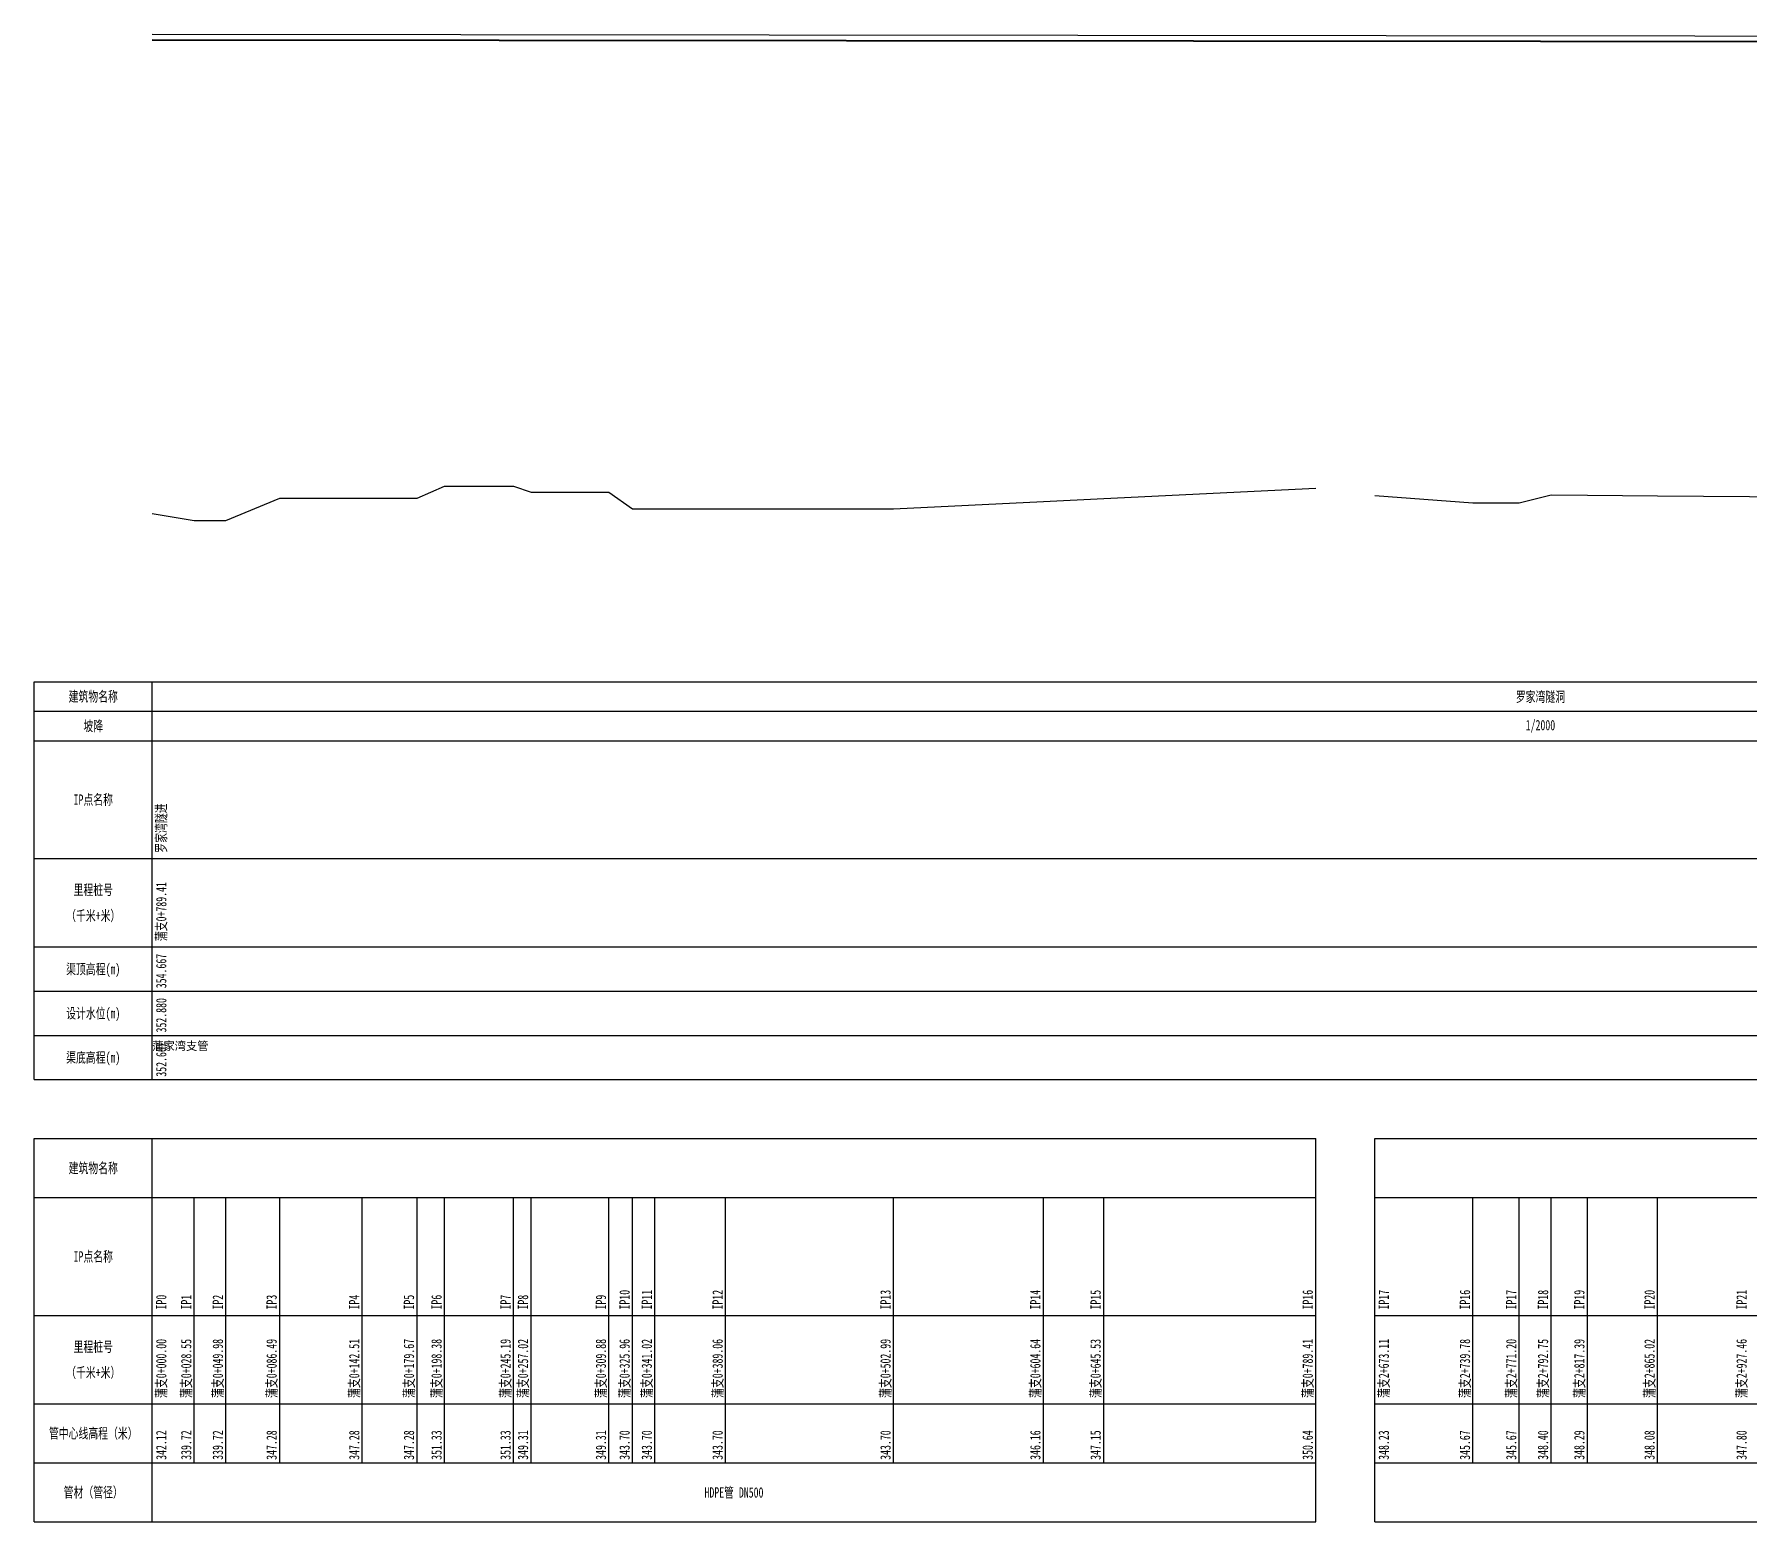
# Model space of a CAD drawing. Header units: millimetres. Extents: x -40 to 2308, y -621 to 355.
# Drawn here: x -40 to 542, y -150 to 355 of the extents above; entities that cross this region are included whole.
import ezdxf
from ezdxf.enums import TextEntityAlignment as Align

# ---------------------------------------------------------------- set-up
doc = ezdxf.new("R2010")
doc.units = ezdxf.units.MM
for name, color, linetype in [('纵断面_文字标注', 7, 'Continuous'), ('纵断面_渠底高程线', 3, 'Continuous'), ('纵断面_渠顶高程线', 1, 'Continuous'), ('纵断面_管中心线', 2, 'Continuous'), ('纵断面_表格线框', 7, 'Continuous'), ('纵断面_设计水位线', 5, 'Continuous')]:
    doc.layers.add(name, color=color, linetype=linetype)
doc.styles.get("Standard").update_dxf_attribs({"font": '', "width": 0.7})
doc.styles.get('Standard').set_extended_font_data('仿宋')

msp = doc.modelspace()

# ---------------------------------------------------------------- linework, layer by layer
at = {"layer": '纵断面_渠底高程线'}
msp.add_lwpolyline([(0, 352.67), (941.85, 351.73)], dxfattribs=at)
at = {"layer": '纵断面_渠顶高程线'}
msp.add_lwpolyline([(0, 354.67), (941.85, 353.73)], dxfattribs=at)
at = {"layer": '纵断面_管中心线'}
for points in [[(0, 192.12), (14.27, 189.72), (24.99, 189.72), (43.24, 197.28), (71.26, 197.28), (89.84, 197.28), (99.19, 201.33), (122.59, 201.33), (128.51, 199.31), (154.94, 199.31), (162.98, 193.7), (170.51, 193.7), (194.53, 193.7), (251.49, 193.7), (302.32, 196.16), (322.76, 197.15), (394.71, 200.64)], [(414.71, 198.23), (448.04, 195.67), (463.75, 195.67), (474.53, 198.4), (486.85, 198.29), (510.66, 198.08), (541.88, 197.8), (559.13, 197.65), (599.14, 197.3), (621.96, 193.7), (645.89, 193.7), (699.91, 189.7), (711.36, 189.7), (766.11, 194.16), (827.23, 194.16), (903.07, 189.7), (929.48, 189.7), (941.26, 187.7), (1021.9, 187.7), (1049.18, 193.13), (1057.28, 193.14), (1072.26, 187.06), (1159.42, 187.2)]]:
    msp.add_lwpolyline(points, dxfattribs=at)
at = {"layer": '纵断面_表格线框'}
for p, q in [((-40, 135), (0, 135)), ((-40, 0), (-40, 135)), ((0, 0), (0, 135)), ((0, 0), (0, 135)), ((0, 135), (941.85, 135)), ((-40, 125), (0, 125)), ((0, 125), (941.85, 125)), ((-40, 115), (0, 115)), ((0, 115), (941.85, 115)), ((-40, 75), (0, 75)), ((0, 75), (941.85, 75)), ((-40, 45), (0, 45)), ((0, 45), (941.85, 45)), ((-40, 30), (0, 30)), ((0, 30), (941.85, 30)), ((-40, 15), (0, 15)), ((0, 15), (941.85, 15)), ((-40, 0), (0, 0)), ((0, 0), (941.85, 0)), ((-40, -20), (0, -20)), ((-40, -150), (-40, -20)), ((0, -150), (0, -20)), ((0, -150), (0, -20)), ((0, -20), (394.71, -20)), ((394.71, -150), (394.71, -20)), ((414.71, -150), (414.71, -20)), ((414.71, -20), (2308.19, -20)), ((-40, -40), (0, -40)), ((0, -40), (394.71, -40)), ((14.27, -130), (14.27, -40)), ((24.99, -130), (24.99, -40)), ((43.24, -130), (43.24, -40)), ((71.26, -130), (71.26, -40)), ((89.83, -130), (89.83, -40)), ((99.19, -130), (99.19, -40)), ((122.59, -130), (122.59, -40)), ((128.51, -130), (128.51, -40)), ((154.94, -130), (154.94, -40)), ((162.98, -130), (162.98, -40)), ((170.51, -130), (170.51, -40)), ((194.53, -130), (194.53, -40)), ((251.49, -130), (251.49, -40)), ((302.32, -130), (302.32, -40)), ((322.76, -130), (322.76, -40)), ((414.71, -40), (2308.19, -40)), ((448.04, -130), (448.04, -40)), ((463.75, -130), (463.75, -40)), ((474.53, -130), (474.53, -40)), ((486.85, -130), (486.85, -40)), ((510.66, -130), (510.66, -40)), ((-40, -80), (0, -80)), ((0, -80), (394.71, -80)), ((414.71, -80), (2308.19, -80)), ((-40, -110), (0, -110)), ((0, -110), (394.71, -110)), ((414.71, -110), (2308.19, -110)), ((-40, -130), (0, -130)), ((0, -130), (394.71, -130)), ((414.71, -130), (2308.19, -130)), ((-40, -150), (0, -150)), ((0, -150), (394.71, -150)), ((414.71, -150), (2308.19, -150))]:
    msp.add_line(p, q, dxfattribs=at)
at = {"layer": '纵断面_设计水位线'}
msp.add_lwpolyline([(0, 352.88), (941.85, 351.94)], dxfattribs=at)

# ---------------------------------------------------------------- texts
at = {"layer": '纵断面_文字标注', "width": 0.7}
for s, p in [('建筑物名称', (-20, 130)), ('坡降', (-20, 120)), ('IP点名称', (-20, 95)), ('里程桩号', (-20, 64.38)), ('（千米+米）', (-20, 55.62)), ('渠顶高程(m)', (-20, 37.5)), ('设计水位(m)', (-20, 22.5)), ('渠底高程(m)', (-20, 7.5)), ('建筑物名称', (-20, -30)), ('IP点名称', (-20, -60)), ('里程桩号', (-20, -90.62)), ('（千米+米）', (-20, -99.38)), ('管中心线高程（米）', (-20, -120)), ('管材（管径）', (-20, -140))]:
    msp.add_text(s, height=3.5, dxfattribs=at).set_placement(p, align=Align.MIDDLE_CENTER)
for s, p in [('罗家湾隧洞', (470.92, 130)), ('1/2000', (470.92, 120)), ('HDPE管 DN500', (197.35, -140))]:
    msp.add_text(s, height=3.5, dxfattribs=at).set_placement(p, align=Align.MIDDLE)
for s, p in [('罗家湾隧进', (4.8, 77)), ('蒲支0+789.41', (4.8, 47)), ('354.667', (4.8, 31)), ('352.880', (4.8, 16)), ('352.667', (4.8, 1)), ('IP0', (4.8, -78)), ('IP1', (13.27, -78)), ('IP2', (23.99, -78)), ('IP3', (42.24, -78)), ('IP4', (70.26, -78)), ('IP5', (88.83, -78)), ('IP6', (98.19, -78)), ('IP7', (121.59, -78)), ('IP8', (127.51, -78)), ('IP9', (153.94, -78)), ('IP10', (161.98, -78)), ('IP11', (169.51, -78)), ('IP12', (193.53, -78)), ('IP13', (250.49, -78)), ('IP14', (301.32, -78)), ('IP15', (321.76, -78)), ('IP16', (393.71, -78)), ('IP17', (419.51, -78)), ('IP16', (447.04, -78)), ('IP17', (462.75, -78)), ('IP18', (473.53, -78)), ('IP19', (485.85, -78)), ('IP20', (509.66, -78)), ('IP21', (540.88, -78)), ('蒲支0+000.00', (4.8, -108)), ('蒲支0+028.55', (13.27, -108)), ('蒲支0+049.98', (23.99, -108)), ('蒲支0+086.49', (42.24, -108)), ('蒲支0+142.51', (70.26, -108)), ('蒲支0+179.67', (88.83, -108)), ('蒲支0+198.38', (98.19, -108)), ('蒲支0+245.19', (121.59, -108)), ('蒲支0+257.02', (127.51, -108)), ('蒲支0+309.88', (153.94, -108)), ('蒲支0+325.96', (161.98, -108)), ('蒲支0+341.02', (169.51, -108)), ('蒲支0+389.06', (193.53, -108)), ('蒲支0+502.99', (250.49, -108)), ('蒲支0+604.64', (301.32, -108)), ('蒲支0+645.53', (321.76, -108)), ('蒲支0+789.41', (393.71, -108)), ('蒲支2+673.11', (419.51, -108)), ('蒲支2+739.78', (447.04, -108)), ('蒲支2+771.20', (462.75, -108)), ('蒲支2+792.75', (473.53, -108)), ('蒲支2+817.39', (485.85, -108)), ('蒲支2+865.02', (509.66, -108)), ('蒲支2+927.46', (540.88, -108)), ('342.12', (4.8, -129)), ('339.72', (13.27, -129)), ('339.72', (23.99, -129)), ('347.28', (42.24, -129)), ('347.28', (70.26, -129)), ('347.28', (88.83, -129)), ('351.33', (98.19, -129)), ('351.33', (121.59, -129)), ('349.31', (127.51, -129)), ('349.31', (153.94, -129)), ('343.70', (161.98, -129)), ('343.70', (169.51, -129)), ('343.70', (193.53, -129)), ('343.70', (250.49, -129)), ('346.16', (301.32, -129)), ('347.15', (321.76, -129)), ('350.64', (393.71, -129)), ('348.23', (419.51, -129)), ('345.67', (447.04, -129)), ('345.67', (462.75, -129)), ('348.40', (473.53, -129)), ('348.29', (485.85, -129)), ('348.08', (509.66, -129)), ('347.80', (540.88, -129))]:
    msp.add_text(s, height=3.5, rotation=90, dxfattribs=at).set_placement(p)
at = {"layer": '纵断面_文字标注'}
msp.add_text('蒲家湾支管', height=2.8, dxfattribs=at).set_placement((0, 10))

doc.saveas('drawing.dxf')
